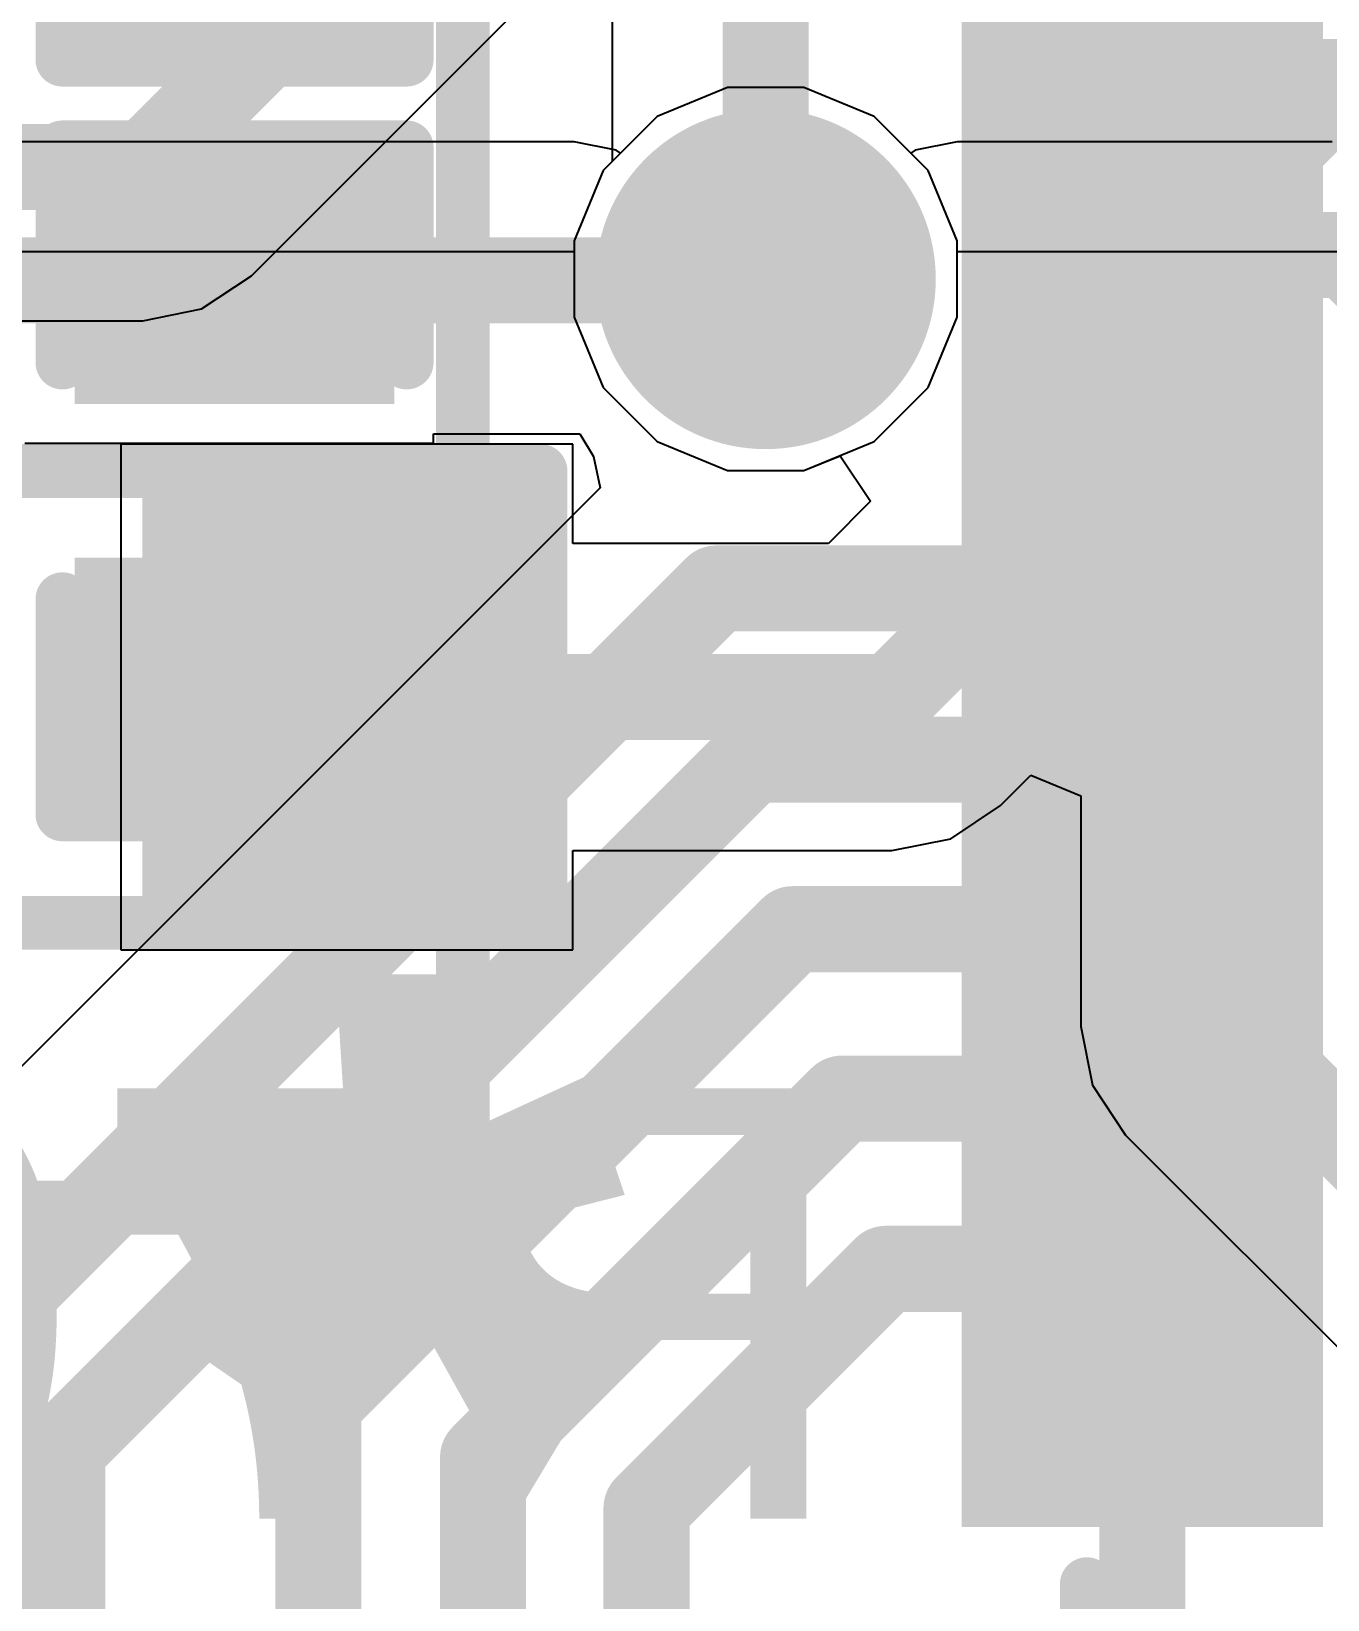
# Model space of a CAD drawing. Header units: inches. Extents: x -2.7 to 10.9, y -2.9 to 7.4.
# Drawn here: x -0.4601 to -0.3396, y 0.6606 to 0.8063 of the extents above; entities that cross this region are included whole.
import ezdxf

# ---------------------------------------------------------------- set-up
doc = ezdxf.new("R2010")
doc.units = ezdxf.units.IN
doc.header["$MEASUREMENT"] = 0
for name, color, linetype in [('Board Outline', 216, 'Continuous'), ('Bottom Layer', 5, 'Continuous'), ('Bottom Overlay', 54, 'Continuous'), ('Bottom Paste', 16, 'Continuous'), ('Bottom Solder', 6, 'Continuous'), ('Drill Drawing', 1, 'Continuous'), ('Layer 2', 16, 'Continuous'), ('Layer 3', 76, 'Continuous'), ('Top Layer', 1, 'Continuous'), ('Top Overlay', 2, 'Continuous'), ('Top Paste', 8, 'Continuous'), ('Top Solder', 216, 'Continuous'), ('Via Holes', 16, 'Continuous')]:
    doc.layers.add(name, color=color, linetype=linetype)
doc.styles.add('Arial', font='', dxfattribs={"height": 0.2})
doc.styles.add('Arial_Bold', font='', dxfattribs={"height": 0.2})
doc.styles.get('Arial').set_extended_font_data('Arial')
doc.styles.get('Arial_Bold').set_extended_font_data('Arial', bold=True)

# ---------------------------------------------------------------- blocks, each defined once
blk = doc.blocks.new('R___0603_B_26')
at = {"layer": 'Bottom Layer'}
for points in [[(-0.045, -0.0175), (-0.045, 0.0175), (-0.015, 0.0175), (-0.015, -0.0175)], [(0.015, -0.0175), (0.015, 0.0175), (0.045, 0.0175), (0.045, -0.0175)]]:
    blk.add_hatch(color=5, dxfattribs=at).paths.add_polyline_path(points)
at = {"layer": 'Bottom Paste'}
for points in [[(-0.045, -0.0175), (-0.045, 0.0175), (-0.015, 0.0175), (-0.015, -0.0175)], [(0.015, -0.0175), (0.015, 0.0175), (0.045, 0.0175), (0.045, -0.0175)]]:
    blk.add_hatch(color=16, dxfattribs=at).paths.add_polyline_path(points)
at = {"layer": 'Bottom Solder'}
for points in [[(-0.049, -0.0215), (-0.049, 0.0215), (-0.011, 0.0215), (-0.011, -0.0215)], [(0.011, -0.0215), (0.011, 0.0215), (0.049, 0.0215), (0.049, -0.0215)]]:
    blk.add_hatch(color=6, dxfattribs=at).paths.add_polyline_path(points)
at = {"layer": 'Bottom Overlay'}
for points in [[(-0.048, 0.021, 0.005, 0.005, 0), (-0.048, -0.021, 0.005, 0.005, 0)], [(0.048, 0.021, 0.005, 0.005, 0), (-0.048, 0.021, 0.005, 0.005, 0)], [(0.048, 0.021, 0.005, 0.005, 0), (0.048, -0.021, 0.005, 0.005, 0)], [(0.048, -0.021, 0.005, 0.005, 0), (-0.048, -0.021, 0.005, 0.005, 0)]]:
    blk.add_lwpolyline(points, format="xyseb", dxfattribs=at)
for points in [[(-0.04925, 0.021, 0.0025, 0.0025, 1), (-0.04675, 0.021, 0.0025, 0.0025, 1)], [(-0.04925, 0.021, 0.0025, 0.0025, 1), (-0.04675, 0.021, 0.0025, 0.0025, 1)], [(0.04675, 0.021, 0.0025, 0.0025, 1), (0.04925, 0.021, 0.0025, 0.0025, 1)], [(0.04675, 0.021, 0.0025, 0.0025, 1), (0.04925, 0.021, 0.0025, 0.0025, 1)], [(-0.04925, -0.021, 0.0025, 0.0025, 1), (-0.04675, -0.021, 0.0025, 0.0025, 1)], [(-0.04925, -0.021, 0.0025, 0.0025, 1), (-0.04675, -0.021, 0.0025, 0.0025, 1)], [(0.04675, -0.021, 0.0025, 0.0025, 1), (0.04925, -0.021, 0.0025, 0.0025, 1)], [(0.04675, -0.021, 0.0025, 0.0025, 1), (0.04925, -0.021, 0.0025, 0.0025, 1)]]:
    blk.add_lwpolyline(points, format="xyseb", close=True, dxfattribs=at)
blk = doc.blocks.new('56_QFN__7_7__51')
at = {"layer": 'Top Layer'}
for points in [[(-0.14764, 0.02795), (-0.12205, 0.02795), (-0.12205, 0.01929), (-0.14764, 0.01929)], [(-0.14764, 0.0122), (-0.12205, 0.0122), (-0.12205, 0.00354), (-0.14764, 0.00354)], [(-0.14764, -0.00354), (-0.12205, -0.00354), (-0.12205, -0.0122), (-0.14764, -0.0122)], [(-0.14764, -0.01929), (-0.12205, -0.01929), (-0.12205, -0.02795), (-0.14764, -0.02795)], [(-0.14764, -0.03504), (-0.12205, -0.03504), (-0.12205, -0.0437), (-0.14764, -0.0437)], [(-0.14764, -0.05079), (-0.12205, -0.05079), (-0.12205, -0.05945), (-0.14764, -0.05945)], [(-0.14764, -0.06654), (-0.12205, -0.06654), (-0.12205, -0.0752), (-0.14764, -0.0752)], [(-0.14764, -0.08228), (-0.12205, -0.08228), (-0.12205, -0.09094), (-0.14764, -0.09094)], [(-0.14764, -0.09803), (-0.12205, -0.09803), (-0.12205, -0.10669), (-0.14764, -0.10669)]]:
    blk.add_hatch(color=1, dxfattribs=at).paths.add_polyline_path(points)
at = {"layer": 'Top Paste'}
for points in [[(-0.14764, 0.02795), (-0.12205, 0.02795), (-0.12205, 0.01929), (-0.14764, 0.01929)], [(-0.14764, 0.0122), (-0.12205, 0.0122), (-0.12205, 0.00354), (-0.14764, 0.00354)], [(-0.14764, -0.00354), (-0.12205, -0.00354), (-0.12205, -0.0122), (-0.14764, -0.0122)], [(-0.14764, -0.01929), (-0.12205, -0.01929), (-0.12205, -0.02795), (-0.14764, -0.02795)], [(-0.14764, -0.03504), (-0.12205, -0.03504), (-0.12205, -0.0437), (-0.14764, -0.0437)], [(-0.14764, -0.05079), (-0.12205, -0.05079), (-0.12205, -0.05945), (-0.14764, -0.05945)], [(-0.14764, -0.06654), (-0.12205, -0.06654), (-0.12205, -0.0752), (-0.14764, -0.0752)], [(-0.14764, -0.08228), (-0.12205, -0.08228), (-0.12205, -0.09094), (-0.14764, -0.09094)], [(-0.14764, -0.09803), (-0.12205, -0.09803), (-0.12205, -0.10669), (-0.14764, -0.10669)]]:
    blk.add_hatch(color=8, dxfattribs=at).paths.add_polyline_path(points)
at = {"layer": 'Top Solder'}
for points in [[(-0.15164, 0.03195), (-0.11805, 0.03195), (-0.11805, 0.01529), (-0.15164, 0.01529)], [(-0.15164, 0.0162), (-0.11805, 0.0162), (-0.11805, -0.00046), (-0.15164, -0.00046)], [(-0.15164, 0.00046), (-0.11805, 0.00046), (-0.11805, -0.0162), (-0.15164, -0.0162)], [(-0.15164, -0.01529), (-0.11805, -0.01529), (-0.11805, -0.03195), (-0.15164, -0.03195)], [(-0.15164, -0.03104), (-0.11805, -0.03104), (-0.11805, -0.0477), (-0.15164, -0.0477)], [(-0.15164, -0.04679), (-0.11805, -0.04679), (-0.11805, -0.06345), (-0.15164, -0.06345)], [(-0.15164, -0.06254), (-0.11805, -0.06254), (-0.11805, -0.0792), (-0.15164, -0.0792)], [(-0.15164, -0.07828), (-0.11805, -0.07828), (-0.11805, -0.09494), (-0.15164, -0.09494)], [(-0.15164, -0.09403), (-0.11805, -0.09403), (-0.11805, -0.11069), (-0.15164, -0.11069)]]:
    blk.add_hatch(color=216, dxfattribs=at).paths.add_polyline_path(points)
at = {"layer": 'Top Overlay'}
blk.add_lwpolyline([(-0.14, -0.14, 0.005, 0.005, 0), (-0.14, -0.116, 0.005, 0.005, 0)], format="xyseb", dxfattribs=at)
blk.add_lwpolyline([(-0.14125, -0.116, 0.0025, 0.0025, 1), (-0.13875, -0.116, 0.0025, 0.0025, 1)], format="xyseb", close=True, dxfattribs=at)
blk = doc.blocks.new('C___0402_111')
at = {"layer": 'Top Layer'}
for points in [[(-0.0275, -0.0125), (-0.0275, 0.0125), (-0.0095, 0.0125), (-0.0095, -0.0125)], [(0.0095, -0.0125), (0.0095, 0.0125), (0.0275, 0.0125), (0.0275, -0.0125)]]:
    blk.add_hatch(color=1, dxfattribs=at).paths.add_polyline_path(points)
at = {"layer": 'Top Paste'}
for points in [[(-0.0275, -0.0125), (-0.0275, 0.0125), (-0.0095, 0.0125), (-0.0095, -0.0125)], [(0.0095, -0.0125), (0.0095, 0.0125), (0.0275, 0.0125), (0.0275, -0.0125)]]:
    blk.add_hatch(color=8, dxfattribs=at).paths.add_polyline_path(points)
at = {"layer": 'Top Solder'}
for points in [[(-0.02986, -0.01486), (-0.02986, 0.01486), (-0.00714, 0.01486), (-0.00714, -0.01486)], [(0.00714, -0.01486), (0.00714, 0.01486), (0.02986, 0.01486), (0.02986, -0.01486)]]:
    blk.add_hatch(color=216, dxfattribs=at).paths.add_polyline_path(points)
at = {"layer": 'Top Overlay'}
for points in [[(-0.031, -0.016, 0.005, 0.005, 0), (-0.031, 0.016, 0.005, 0.005, 0)], [(-0.011, 0.016, 0.005, 0.005, 0), (-0.031, 0.016, 0.005, 0.005, 0)], [(0.031, 0.016, 0.005, 0.005, 0), (0.011, 0.016, 0.005, 0.005, 0)], [(0.031, -0.016, 0.005, 0.005, 0), (0.031, 0.016, 0.005, 0.005, 0)], [(-0.011, -0.016, 0.005, 0.005, 0), (-0.031, -0.016, 0.005, 0.005, 0)], [(0.031, -0.016, 0.005, 0.005, 0), (0.011, -0.016, 0.005, 0.005, 0)]]:
    blk.add_lwpolyline(points, format="xyseb", dxfattribs=at)
for points in [[(-0.03225, 0.016, 0.0025, 0.0025, 1), (-0.02975, 0.016, 0.0025, 0.0025, 1)], [(-0.03225, 0.016, 0.0025, 0.0025, 1), (-0.02975, 0.016, 0.0025, 0.0025, 1)], [(-0.01225, 0.016, 0.0025, 0.0025, 1), (-0.00975, 0.016, 0.0025, 0.0025, 1)], [(0.00975, 0.016, 0.0025, 0.0025, 1), (0.01225, 0.016, 0.0025, 0.0025, 1)], [(0.02975, 0.016, 0.0025, 0.0025, 1), (0.03225, 0.016, 0.0025, 0.0025, 1)], [(0.02975, 0.016, 0.0025, 0.0025, 1), (0.03225, 0.016, 0.0025, 0.0025, 1)], [(-0.03225, -0.016, 0.0025, 0.0025, 1), (-0.02975, -0.016, 0.0025, 0.0025, 1)], [(-0.03225, -0.016, 0.0025, 0.0025, 1), (-0.02975, -0.016, 0.0025, 0.0025, 1)], [(-0.01225, -0.016, 0.0025, 0.0025, 1), (-0.00975, -0.016, 0.0025, 0.0025, 1)], [(0.00975, -0.016, 0.0025, 0.0025, 1), (0.01225, -0.016, 0.0025, 0.0025, 1)], [(0.02975, -0.016, 0.0025, 0.0025, 1), (0.03225, -0.016, 0.0025, 0.0025, 1)], [(0.02975, -0.016, 0.0025, 0.0025, 1), (0.03225, -0.016, 0.0025, 0.0025, 1)]]:
    blk.add_lwpolyline(points, format="xyseb", close=True, dxfattribs=at)
blk = doc.blocks.new('C___0402_297')
at = {"layer": 'Top Layer'}
for points in [[(-0.0275, -0.0125), (-0.0275, 0.0125), (-0.0095, 0.0125), (-0.0095, -0.0125)], [(0.0095, -0.0125), (0.0095, 0.0125), (0.0275, 0.0125), (0.0275, -0.0125)]]:
    blk.add_hatch(color=1, dxfattribs=at).paths.add_polyline_path(points)
at = {"layer": 'Top Paste'}
for points in [[(-0.0275, -0.0125), (-0.0275, 0.0125), (-0.0095, 0.0125), (-0.0095, -0.0125)], [(0.0095, -0.0125), (0.0095, 0.0125), (0.0275, 0.0125), (0.0275, -0.0125)]]:
    blk.add_hatch(color=8, dxfattribs=at).paths.add_polyline_path(points)
at = {"layer": 'Top Solder'}
for points in [[(-0.02986, -0.01486), (-0.02986, 0.01486), (-0.00714, 0.01486), (-0.00714, -0.01486)], [(0.00714, -0.01486), (0.00714, 0.01486), (0.02986, 0.01486), (0.02986, -0.01486)]]:
    blk.add_hatch(color=216, dxfattribs=at).paths.add_polyline_path(points)
at = {"layer": 'Top Overlay'}
for points in [[(-0.031, 0.016, 0.005, 0.005, 0), (-0.031, -0.016, 0.005, 0.005, 0)], [(-0.031, 0.016, 0.005, 0.005, 0), (-0.011, 0.016, 0.005, 0.005, 0)], [(0.011, 0.016, 0.005, 0.005, 0), (0.031, 0.016, 0.005, 0.005, 0)], [(0.031, 0.016, 0.005, 0.005, 0), (0.031, -0.016, 0.005, 0.005, 0)], [(-0.031, -0.016, 0.005, 0.005, 0), (-0.011, -0.016, 0.005, 0.005, 0)], [(0.011, -0.016, 0.005, 0.005, 0), (0.031, -0.016, 0.005, 0.005, 0)]]:
    blk.add_lwpolyline(points, format="xyseb", dxfattribs=at)
for points in [[(-0.03225, 0.016, 0.0025, 0.0025, 1), (-0.02975, 0.016, 0.0025, 0.0025, 1)], [(-0.03225, 0.016, 0.0025, 0.0025, 1), (-0.02975, 0.016, 0.0025, 0.0025, 1)], [(-0.01225, 0.016, 0.0025, 0.0025, 1), (-0.00975, 0.016, 0.0025, 0.0025, 1)], [(0.00975, 0.016, 0.0025, 0.0025, 1), (0.01225, 0.016, 0.0025, 0.0025, 1)], [(0.02975, 0.016, 0.0025, 0.0025, 1), (0.03225, 0.016, 0.0025, 0.0025, 1)], [(0.02975, 0.016, 0.0025, 0.0025, 1), (0.03225, 0.016, 0.0025, 0.0025, 1)], [(-0.03225, -0.016, 0.0025, 0.0025, 1), (-0.02975, -0.016, 0.0025, 0.0025, 1)], [(-0.03225, -0.016, 0.0025, 0.0025, 1), (-0.02975, -0.016, 0.0025, 0.0025, 1)], [(-0.01225, -0.016, 0.0025, 0.0025, 1), (-0.00975, -0.016, 0.0025, 0.0025, 1)], [(0.00975, -0.016, 0.0025, 0.0025, 1), (0.01225, -0.016, 0.0025, 0.0025, 1)], [(0.02975, -0.016, 0.0025, 0.0025, 1), (0.03225, -0.016, 0.0025, 0.0025, 1)], [(0.02975, -0.016, 0.0025, 0.0025, 1), (0.03225, -0.016, 0.0025, 0.0025, 1)]]:
    blk.add_lwpolyline(points, format="xyseb", close=True, dxfattribs=at)

msp = doc.modelspace()

# ---------------------------------------------------------------- hatches: boundary and pattern name
at = {"layer": 'Bottom Layer'}
h = msp.add_hatch(color=5, dxfattribs=at)
edge = h.paths.add_edge_path()
edge.add_arc((-0.39185, 0.78331), 0.01181, 0, 360)
at = {"layer": 'Bottom Solder'}
h = msp.add_hatch(color=6, dxfattribs=at)
edge = h.paths.add_edge_path()
edge.add_arc((-0.39185, 0.78331), 0.01581, 0, 360)
at = {"layer": 'Layer 2'}
h = msp.add_hatch(color=16, dxfattribs=at)
edge = h.paths.add_edge_path()
edge.add_arc((-0.39185, 0.78331), 0.01181, 0, 360)
at = {"layer": 'Layer 3'}
h = msp.add_hatch(color=76, dxfattribs=at)
edge = h.paths.add_edge_path()
edge.add_arc((-0.39185, 0.78331), 0.01181, 0, 360)
at = {"layer": 'Top Layer'}
h = msp.add_hatch(color=1, dxfattribs=at)
edge = h.paths.add_edge_path()
edge.add_arc((-0.39185, 0.78331), 0.01181, 0, 360)
at = {"layer": 'Top Solder'}
h = msp.add_hatch(color=216, dxfattribs=at)
edge = h.paths.add_edge_path()
edge.add_arc((-0.39185, 0.78331), 0.01581, 0, 360)
at = {"layer": 'Via Holes'}
h = msp.add_hatch(color=7, dxfattribs=at)
edge = h.paths.add_edge_path()
edge.add_arc((-0.39185, 0.78331), 0.00591, 0, 360)

# ---------------------------------------------------------------- linework, layer by layer
at = {"layer": 'Board Outline'}
msp.add_lwpolyline([(-2.49969, 1.37795, 0.005, 0.005, -0.740599), (2.8433, 0.25075, 0.005, 0.005, 0)], format="xyseb", dxfattribs=at)
at = {"layer": 'Bottom Layer'}
for p, q in [((-0.43965, 0.78362), (-0.41074, 0.81253)), ((-0.40613, 0.81062), (-0.40613, 0.79422)), ((-0.40695, 0.7934), (-0.40966, 0.78685)), ((-0.40613, 0.79422), (-0.40695, 0.7934)), ((-0.40966, 0.78685), (-0.40966, 0.77977)), ((-0.44429, 0.78053), (-0.43965, 0.78362)), ((-0.44975, 0.77944), (-0.44429, 0.78053)), ((-0.47338, 0.77944), (-0.44975, 0.77944)), ((-0.44975, 0.77944), (-0.44975, 0.77944)), ((-0.40966, 0.77977), (-0.40695, 0.77322)), ((-0.40695, 0.77322), (-0.40194, 0.76821)), ((-0.40194, 0.76821), (-0.39539, 0.7655)), ((-0.40978, 0.76797), (-0.45178, 0.76797)), ((-0.45178, 0.76797), (-0.45178, 0.72097)), ((-0.40978, 0.75874), (-0.40978, 0.76797)), ((-0.38831, 0.7655), (-0.38494, 0.76689)), ((-0.38494, 0.76689), (-0.38211, 0.76265)), ((-0.39539, 0.7655), (-0.38831, 0.7655)), ((-0.38211, 0.76265), (-0.38602, 0.75874)), ((-0.38602, 0.75874), (-0.40978, 0.75874)), ((-0.37001, 0.73438), (-0.36719, 0.7372)), ((-0.36719, 0.7372), (-0.36257, 0.73529)), ((-0.36257, 0.73529), (-0.36257, 0.71384)), ((-0.37464, 0.73128), (-0.37001, 0.73438)), ((-0.38011, 0.7302), (-0.37464, 0.73128)), ((-0.40978, 0.72097), (-0.40978, 0.7302)), ((-0.40978, 0.7302), (-0.38011, 0.7302)), ((-0.38011, 0.7302), (-0.38011, 0.7302)), ((-0.45178, 0.72097), (-0.40978, 0.72097)), ((-0.36257, 0.71384), (-0.36257, 0.71383)), ((-0.36257, 0.71383), (-0.36148, 0.70837)), ((-0.36148, 0.70837), (-0.35839, 0.70374)), ((-0.35839, 0.70374), (-0.31939, 0.66475))]:
    msp.add_line(p, q, dxfattribs=at)
for points in [[(-0.44975, 0.79372, 0.008, 0.008, 0), (-0.37713, 0.86634, 0.008, 0.008, 0)], [(-0.39185, 0.78331, 0.008, 0.008, 0), (-0.39185, 0.83206, 0.008, 0.008, 0)], [(-0.36537, 0.7592, 0.008, 0.008, 0), (-0.36537, 0.82518, 0.008, 0.008, 0)], [(-0.34829, 0.79126, 0.008, 0.008, 0), (-0.33794, 0.80161, 0.008, 0.008, 0)], [(-0.33794, 0.80161, 0.008, 0.008, 0), (-0.32004, 0.80161, 0.008, 0.008, 0)], [(-0.47929, 0.79372, 0.008, 0.008, 0), (-0.44975, 0.79372, 0.008, 0.008, 0)], [(-0.34829, 0.71383, 0.008, 0.008, 0), (-0.34829, 0.79126, 0.008, 0.008, 0)], [(-0.38011, 0.74447, 0.008, 0.008, 0), (-0.36537, 0.7592, 0.008, 0.008, 0)], [(-0.43078, 0.74447, 0.008, 0.008, 0), (-0.38011, 0.74447, 0.008, 0.008, 0)], [(-0.34829, 0.71383, 0.008, 0.008, 0), (-0.29426, 0.6598, 0.008, 0.008, 0)]]:
    msp.add_lwpolyline(points, format="xyseb", dxfattribs=at)
for points in [[(-0.33994, 0.80161, 0.004, 0.004, 1), (-0.33594, 0.80161, 0.004, 0.004, 1)], [(-0.33994, 0.80161, 0.004, 0.004, 1), (-0.33594, 0.80161, 0.004, 0.004, 1)], [(-0.45175, 0.79372, 0.004, 0.004, 1), (-0.44775, 0.79372, 0.004, 0.004, 1)], [(-0.45175, 0.79372, 0.004, 0.004, 1), (-0.44775, 0.79372, 0.004, 0.004, 1)], [(-0.35029, 0.79126, 0.004, 0.004, 1), (-0.34629, 0.79126, 0.004, 0.004, 1)], [(-0.35029, 0.79126, 0.004, 0.004, 1), (-0.34629, 0.79126, 0.004, 0.004, 1)], [(-0.39385, 0.78331, 0.004, 0.004, 1), (-0.38985, 0.78331, 0.004, 0.004, 1)], [(-0.36737, 0.7592, 0.004, 0.004, 1), (-0.36337, 0.7592, 0.004, 0.004, 1)], [(-0.36737, 0.7592, 0.004, 0.004, 1), (-0.36337, 0.7592, 0.004, 0.004, 1)], [(-0.43278, 0.74447, 0.004, 0.004, 1), (-0.42878, 0.74447, 0.004, 0.004, 1)], [(-0.38211, 0.74447, 0.004, 0.004, 1), (-0.37811, 0.74447, 0.004, 0.004, 1)], [(-0.38211, 0.74447, 0.004, 0.004, 1), (-0.37811, 0.74447, 0.004, 0.004, 1)], [(-0.35029, 0.71383, 0.004, 0.004, 1), (-0.34629, 0.71383, 0.004, 0.004, 1)], [(-0.35029, 0.71383, 0.004, 0.004, 1), (-0.34629, 0.71383, 0.004, 0.004, 1)]]:
    msp.add_lwpolyline(points, format="xyseb", close=True, dxfattribs=at)
at = {"layer": 'Drill Drawing'}
for points in [[(-0.39685, 0.78831, 0.002, 0.002, 0), (-0.39185, 0.79331, 0.002, 0.002, 0)], [(-0.39185, 0.79331, 0.002, 0.002, 0), (-0.38685, 0.78831, 0.002, 0.002, 0)], [(-0.39485, 0.78631, 0.002, 0.002, 0), (-0.39185, 0.78931, 0.002, 0.002, 0)], [(-0.39185, 0.78931, 0.002, 0.002, 0), (-0.38885, 0.78631, 0.002, 0.002, 0)], [(-0.40185, 0.78831, 0.002, 0.002, 0), (-0.39685, 0.78331, 0.002, 0.002, 0)], [(-0.40185, 0.78831, 0.002, 0.002, 0), (-0.39685, 0.78831, 0.002, 0.002, 0)], [(-0.38685, 0.78831, 0.002, 0.002, 0), (-0.38185, 0.78831, 0.002, 0.002, 0)], [(-0.38685, 0.78331, 0.002, 0.002, 0), (-0.38185, 0.78831, 0.002, 0.002, 0)], [(-0.39785, 0.78631, 0.002, 0.002, 0), (-0.39485, 0.78331, 0.002, 0.002, 0)], [(-0.39785, 0.78631, 0.002, 0.002, 0), (-0.39485, 0.78631, 0.002, 0.002, 0)], [(-0.38885, 0.78631, 0.002, 0.002, 0), (-0.38585, 0.78631, 0.002, 0.002, 0)], [(-0.38885, 0.78331, 0.002, 0.002, 0), (-0.38585, 0.78631, 0.002, 0.002, 0)], [(-0.40185, 0.77831, 0.002, 0.002, 0), (-0.39685, 0.78331, 0.002, 0.002, 0)], [(-0.39785, 0.78031, 0.002, 0.002, 0), (-0.39485, 0.78331, 0.002, 0.002, 0)], [(-0.38885, 0.78331, 0.002, 0.002, 0), (-0.38585, 0.78031, 0.002, 0.002, 0)], [(-0.38685, 0.78331, 0.002, 0.002, 0), (-0.38185, 0.77831, 0.002, 0.002, 0)], [(-0.39785, 0.78031, 0.002, 0.002, 0), (-0.39485, 0.78031, 0.002, 0.002, 0)], [(-0.39485, 0.78031, 0.002, 0.002, 0), (-0.39185, 0.77731, 0.002, 0.002, 0)], [(-0.39185, 0.77731, 0.002, 0.002, 0), (-0.38885, 0.78031, 0.002, 0.002, 0)], [(-0.38885, 0.78031, 0.002, 0.002, 0), (-0.38585, 0.78031, 0.002, 0.002, 0)], [(-0.40185, 0.77831, 0.002, 0.002, 0), (-0.39685, 0.77831, 0.002, 0.002, 0)], [(-0.39685, 0.77831, 0.002, 0.002, 0), (-0.39185, 0.77331, 0.002, 0.002, 0)], [(-0.39185, 0.77331, 0.002, 0.002, 0), (-0.38685, 0.77831, 0.002, 0.002, 0)], [(-0.38685, 0.77831, 0.002, 0.002, 0), (-0.38185, 0.77831, 0.002, 0.002, 0)]]:
    msp.add_lwpolyline(points, format="xyseb", dxfattribs=at)
for points in [[(-0.39235, 0.79331, 0.001, 0.001, 1), (-0.39135, 0.79331, 0.001, 0.001, 1)], [(-0.39235, 0.79331, 0.001, 0.001, 1), (-0.39135, 0.79331, 0.001, 0.001, 1)], [(-0.39235, 0.78931, 0.001, 0.001, 1), (-0.39135, 0.78931, 0.001, 0.001, 1)], [(-0.39235, 0.78931, 0.001, 0.001, 1), (-0.39135, 0.78931, 0.001, 0.001, 1)], [(-0.40235, 0.78831, 0.001, 0.001, 1), (-0.40135, 0.78831, 0.001, 0.001, 1)], [(-0.40235, 0.78831, 0.001, 0.001, 1), (-0.40135, 0.78831, 0.001, 0.001, 1)], [(-0.39735, 0.78831, 0.001, 0.001, 1), (-0.39635, 0.78831, 0.001, 0.001, 1)], [(-0.39735, 0.78831, 0.001, 0.001, 1), (-0.39635, 0.78831, 0.001, 0.001, 1)], [(-0.38735, 0.78831, 0.001, 0.001, 1), (-0.38635, 0.78831, 0.001, 0.001, 1)], [(-0.38735, 0.78831, 0.001, 0.001, 1), (-0.38635, 0.78831, 0.001, 0.001, 1)], [(-0.38235, 0.78831, 0.001, 0.001, 1), (-0.38135, 0.78831, 0.001, 0.001, 1)], [(-0.38235, 0.78831, 0.001, 0.001, 1), (-0.38135, 0.78831, 0.001, 0.001, 1)], [(-0.39835, 0.78631, 0.001, 0.001, 1), (-0.39735, 0.78631, 0.001, 0.001, 1)], [(-0.39835, 0.78631, 0.001, 0.001, 1), (-0.39735, 0.78631, 0.001, 0.001, 1)], [(-0.39535, 0.78631, 0.001, 0.001, 1), (-0.39435, 0.78631, 0.001, 0.001, 1)], [(-0.39535, 0.78631, 0.001, 0.001, 1), (-0.39435, 0.78631, 0.001, 0.001, 1)], [(-0.38935, 0.78631, 0.001, 0.001, 1), (-0.38835, 0.78631, 0.001, 0.001, 1)], [(-0.38935, 0.78631, 0.001, 0.001, 1), (-0.38835, 0.78631, 0.001, 0.001, 1)], [(-0.38635, 0.78631, 0.001, 0.001, 1), (-0.38535, 0.78631, 0.001, 0.001, 1)], [(-0.38635, 0.78631, 0.001, 0.001, 1), (-0.38535, 0.78631, 0.001, 0.001, 1)], [(-0.39735, 0.78331, 0.001, 0.001, 1), (-0.39635, 0.78331, 0.001, 0.001, 1)], [(-0.39735, 0.78331, 0.001, 0.001, 1), (-0.39635, 0.78331, 0.001, 0.001, 1)], [(-0.39535, 0.78331, 0.001, 0.001, 1), (-0.39435, 0.78331, 0.001, 0.001, 1)], [(-0.39535, 0.78331, 0.001, 0.001, 1), (-0.39435, 0.78331, 0.001, 0.001, 1)], [(-0.38935, 0.78331, 0.001, 0.001, 1), (-0.38835, 0.78331, 0.001, 0.001, 1)], [(-0.38935, 0.78331, 0.001, 0.001, 1), (-0.38835, 0.78331, 0.001, 0.001, 1)], [(-0.38735, 0.78331, 0.001, 0.001, 1), (-0.38635, 0.78331, 0.001, 0.001, 1)], [(-0.38735, 0.78331, 0.001, 0.001, 1), (-0.38635, 0.78331, 0.001, 0.001, 1)], [(-0.39835, 0.78031, 0.001, 0.001, 1), (-0.39735, 0.78031, 0.001, 0.001, 1)], [(-0.39835, 0.78031, 0.001, 0.001, 1), (-0.39735, 0.78031, 0.001, 0.001, 1)], [(-0.39535, 0.78031, 0.001, 0.001, 1), (-0.39435, 0.78031, 0.001, 0.001, 1)], [(-0.39535, 0.78031, 0.001, 0.001, 1), (-0.39435, 0.78031, 0.001, 0.001, 1)], [(-0.38935, 0.78031, 0.001, 0.001, 1), (-0.38835, 0.78031, 0.001, 0.001, 1)], [(-0.38935, 0.78031, 0.001, 0.001, 1), (-0.38835, 0.78031, 0.001, 0.001, 1)], [(-0.38635, 0.78031, 0.001, 0.001, 1), (-0.38535, 0.78031, 0.001, 0.001, 1)], [(-0.38635, 0.78031, 0.001, 0.001, 1), (-0.38535, 0.78031, 0.001, 0.001, 1)], [(-0.40235, 0.77831, 0.001, 0.001, 1), (-0.40135, 0.77831, 0.001, 0.001, 1)], [(-0.40235, 0.77831, 0.001, 0.001, 1), (-0.40135, 0.77831, 0.001, 0.001, 1)], [(-0.39735, 0.77831, 0.001, 0.001, 1), (-0.39635, 0.77831, 0.001, 0.001, 1)], [(-0.39735, 0.77831, 0.001, 0.001, 1), (-0.39635, 0.77831, 0.001, 0.001, 1)], [(-0.38735, 0.77831, 0.001, 0.001, 1), (-0.38635, 0.77831, 0.001, 0.001, 1)], [(-0.38735, 0.77831, 0.001, 0.001, 1), (-0.38635, 0.77831, 0.001, 0.001, 1)], [(-0.38235, 0.77831, 0.001, 0.001, 1), (-0.38135, 0.77831, 0.001, 0.001, 1)], [(-0.38235, 0.77831, 0.001, 0.001, 1), (-0.38135, 0.77831, 0.001, 0.001, 1)], [(-0.39235, 0.77731, 0.001, 0.001, 1), (-0.39135, 0.77731, 0.001, 0.001, 1)], [(-0.39235, 0.77731, 0.001, 0.001, 1), (-0.39135, 0.77731, 0.001, 0.001, 1)], [(-0.39235, 0.77331, 0.001, 0.001, 1), (-0.39135, 0.77331, 0.001, 0.001, 1)], [(-0.39235, 0.77331, 0.001, 0.001, 1), (-0.39135, 0.77331, 0.001, 0.001, 1)]]:
    msp.add_lwpolyline(points, format="xyseb", close=True, dxfattribs=at)
at = {"layer": 'Layer 2'}
for p, q in [((-0.39539, 0.80112), (-0.40194, 0.79841)), ((-0.38831, 0.80112), (-0.39539, 0.80112)), ((-0.38176, 0.79841), (-0.38831, 0.80112)), ((-0.40194, 0.79841), (-0.40695, 0.7934)), ((-0.37675, 0.7934), (-0.38176, 0.79841)), ((-0.40695, 0.7934), (-0.40966, 0.78685)), ((-0.37404, 0.78685), (-0.37675, 0.7934)), ((-0.40966, 0.78685), (-0.40966, 0.77977)), ((-0.37404, 0.77977), (-0.37404, 0.78685)), ((-0.40966, 0.77977), (-0.40695, 0.77322)), ((-0.37675, 0.77322), (-0.37404, 0.77977)), ((-0.40695, 0.77322), (-0.40194, 0.76821)), ((-0.38176, 0.76821), (-0.37675, 0.77322)), ((-0.40194, 0.76821), (-0.39539, 0.7655)), ((-0.38831, 0.7655), (-0.38176, 0.76821)), ((-0.39539, 0.7655), (-0.38831, 0.7655))]:
    msp.add_line(p, q, dxfattribs=at)
at = {"layer": 'Layer 3'}
for p, q in [((-0.39539, 0.80112), (-0.40194, 0.79841)), ((-0.38831, 0.80112), (-0.39539, 0.80112)), ((-0.38176, 0.79841), (-0.38831, 0.80112)), ((-0.40194, 0.79841), (-0.40534, 0.79501)), ((-0.37836, 0.79501), (-0.38176, 0.79841)), ((-0.40966, 0.79607), (-0.58672, 0.79607)), ((-0.40576, 0.79529), (-0.40966, 0.79607)), ((-0.37404, 0.79607), (-0.37794, 0.79529)), ((-0.33919, 0.79607), (-0.37404, 0.79607)), ((-0.40534, 0.79501), (-0.40576, 0.79529)), ((-0.37794, 0.79529), (-0.37836, 0.79501)), ((-0.58672, 0.78587), (-0.40966, 0.78587)), ((-0.40966, 0.78587), (-0.40966, 0.77977)), ((-0.37404, 0.77977), (-0.37404, 0.78587)), ((-0.37404, 0.78587), (-0.3352, 0.78587)), ((-0.40966, 0.77977), (-0.40695, 0.77322)), ((-0.37675, 0.77322), (-0.37404, 0.77977)), ((-0.40695, 0.77322), (-0.40194, 0.76821)), ((-0.38176, 0.76821), (-0.37675, 0.77322)), ((-0.40194, 0.76821), (-0.39539, 0.7655)), ((-0.38831, 0.7655), (-0.38176, 0.76821)), ((-0.39539, 0.7655), (-0.38831, 0.7655))]:
    msp.add_line(p, q, dxfattribs=at)
at = {"layer": 'Top Layer'}
for p, q in [((-0.42272, 0.76806), (-0.42272, 0.76891)), ((-0.42272, 0.76891), (-0.40912, 0.76891)), ((-0.40912, 0.76891), (-0.40784, 0.76683)), ((-0.46072, 0.76805), (-0.45972, 0.76805)), ((-0.45972, 0.76805), (-0.45972, 0.76806)), ((-0.45972, 0.76806), (-0.42272, 0.76806)), ((-0.40784, 0.76683), (-0.40724, 0.76391)), ((-0.40724, 0.76391), (-0.51509, 0.65605))]:
    msp.add_line(p, q, dxfattribs=at)
for points in [[(-0.39185, 0.78331, 0.008, 0.008, 0), (-0.39185, 0.81737, 0.008, 0.008, 0)], [(-0.35684, 0.80162, 0.008, 0.008, 0), (-0.32003, 0.80162, 0.008, 0.008, 0)], [(-0.35684, 0.78587, 0.008, 0.008, 0), (-0.35651, 0.78554, 0.008, 0.008, 0)], [(-0.35651, 0.78554, 0.008, 0.008, 0), (-0.33783, 0.78554, 0.008, 0.008, 0)], [(-0.33783, 0.78554, 0.008, 0.008, 0), (-0.32055, 0.76826, 0.008, 0.008, 0)], [(-0.47909, 0.78318, 0.008, 0.008, 0), (-0.39198, 0.78318, 0.008, 0.008, 0)], [(-0.39198, 0.78318, 0.008, 0.008, 0), (-0.39185, 0.78331, 0.008, 0.008, 0)], [(-0.505, 0.64596, 0.008, 0.008, 0), (-0.39641, 0.75455, 0.008, 0.008, 0)], [(-0.39641, 0.75455, 0.008, 0.008, 0), (-0.35701, 0.75455, 0.008, 0.008, 0)], [(-0.35701, 0.75455, 0.008, 0.008, 0), (-0.35684, 0.75438, 0.008, 0.008, 0)], [(-0.45722, 0.67456, 0.008, 0.008, 0), (-0.39315, 0.73863, 0.008, 0.008, 0)], [(-0.39315, 0.73863, 0.008, 0.008, 0), (-0.35684, 0.73863, 0.008, 0.008, 0)], [(-0.43342, 0.67881, 0.008, 0.008, 0), (-0.38935, 0.72288, 0.008, 0.008, 0)], [(-0.38935, 0.72288, 0.008, 0.008, 0), (-0.35684, 0.72288, 0.008, 0.008, 0)], [(-0.41812, 0.67378, 0.008, 0.008, 0), (-0.38477, 0.70713, 0.008, 0.008, 0)], [(-0.38477, 0.70713, 0.008, 0.008, 0), (-0.35684, 0.70713, 0.008, 0.008, 0)], [(-0.40293, 0.66906, 0.008, 0.008, 0), (-0.38068, 0.69131, 0.008, 0.008, 0)], [(-0.38068, 0.69131, 0.008, 0.008, 0), (-0.35692, 0.69131, 0.008, 0.008, 0)], [(-0.35692, 0.69131, 0.008, 0.008, 0), (-0.35684, 0.69139, 0.008, 0.008, 0)], [(-0.43342, 0.5738, 0.008, 0.008, 0), (-0.43342, 0.67881, 0.008, 0.008, 0)], [(-0.35684, 0.65505, 0.008, 0.008, 0), (-0.35684, 0.67564, 0.008, 0.008, 0)], [(-0.45722, 0.604, 0.008, 0.008, 0), (-0.45722, 0.67456, 0.008, 0.008, 0)], [(-0.41812, 0.54144, 0.008, 0.008, 0), (-0.41812, 0.67378, 0.008, 0.008, 0)], [(-0.40293, 0.52835, 0.008, 0.008, 0), (-0.40293, 0.66906, 0.008, 0.008, 0)]]:
    msp.add_lwpolyline(points, format="xyseb", dxfattribs=at)
for points in [[(-0.35884, 0.80162, 0.004, 0.004, 1), (-0.35484, 0.80162, 0.004, 0.004, 1)], [(-0.35884, 0.78587, 0.004, 0.004, 1), (-0.35484, 0.78587, 0.004, 0.004, 1)], [(-0.35851, 0.78554, 0.004, 0.004, 1), (-0.35451, 0.78554, 0.004, 0.004, 1)], [(-0.35851, 0.78554, 0.004, 0.004, 1), (-0.35451, 0.78554, 0.004, 0.004, 1)], [(-0.33983, 0.78554, 0.004, 0.004, 1), (-0.33583, 0.78554, 0.004, 0.004, 1)], [(-0.33983, 0.78554, 0.004, 0.004, 1), (-0.33583, 0.78554, 0.004, 0.004, 1)], [(-0.39398, 0.78318, 0.004, 0.004, 1), (-0.38998, 0.78318, 0.004, 0.004, 1)], [(-0.39398, 0.78318, 0.004, 0.004, 1), (-0.38998, 0.78318, 0.004, 0.004, 1)], [(-0.39385, 0.78331, 0.004, 0.004, 1), (-0.38985, 0.78331, 0.004, 0.004, 1)], [(-0.39385, 0.78331, 0.004, 0.004, 1), (-0.38985, 0.78331, 0.004, 0.004, 1)], [(-0.39841, 0.75455, 0.004, 0.004, 1), (-0.39441, 0.75455, 0.004, 0.004, 1)], [(-0.39841, 0.75455, 0.004, 0.004, 1), (-0.39441, 0.75455, 0.004, 0.004, 1)], [(-0.35901, 0.75455, 0.004, 0.004, 1), (-0.35501, 0.75455, 0.004, 0.004, 1)], [(-0.35901, 0.75455, 0.004, 0.004, 1), (-0.35501, 0.75455, 0.004, 0.004, 1)], [(-0.35884, 0.75438, 0.004, 0.004, 1), (-0.35484, 0.75438, 0.004, 0.004, 1)], [(-0.39515, 0.73863, 0.004, 0.004, 1), (-0.39115, 0.73863, 0.004, 0.004, 1)], [(-0.39515, 0.73863, 0.004, 0.004, 1), (-0.39115, 0.73863, 0.004, 0.004, 1)], [(-0.35884, 0.73863, 0.004, 0.004, 1), (-0.35484, 0.73863, 0.004, 0.004, 1)], [(-0.39135, 0.72288, 0.004, 0.004, 1), (-0.38735, 0.72288, 0.004, 0.004, 1)], [(-0.39135, 0.72288, 0.004, 0.004, 1), (-0.38735, 0.72288, 0.004, 0.004, 1)], [(-0.35884, 0.72288, 0.004, 0.004, 1), (-0.35484, 0.72288, 0.004, 0.004, 1)], [(-0.38677, 0.70713, 0.004, 0.004, 1), (-0.38277, 0.70713, 0.004, 0.004, 1)], [(-0.38677, 0.70713, 0.004, 0.004, 1), (-0.38277, 0.70713, 0.004, 0.004, 1)], [(-0.35884, 0.70713, 0.004, 0.004, 1), (-0.35484, 0.70713, 0.004, 0.004, 1)], [(-0.38268, 0.69131, 0.004, 0.004, 1), (-0.37868, 0.69131, 0.004, 0.004, 1)], [(-0.38268, 0.69131, 0.004, 0.004, 1), (-0.37868, 0.69131, 0.004, 0.004, 1)], [(-0.35892, 0.69131, 0.004, 0.004, 1), (-0.35492, 0.69131, 0.004, 0.004, 1)], [(-0.35892, 0.69131, 0.004, 0.004, 1), (-0.35492, 0.69131, 0.004, 0.004, 1)], [(-0.35884, 0.69139, 0.004, 0.004, 1), (-0.35484, 0.69139, 0.004, 0.004, 1)], [(-0.43542, 0.67881, 0.004, 0.004, 1), (-0.43142, 0.67881, 0.004, 0.004, 1)], [(-0.43542, 0.67881, 0.004, 0.004, 1), (-0.43142, 0.67881, 0.004, 0.004, 1)], [(-0.35884, 0.67564, 0.004, 0.004, 1), (-0.35484, 0.67564, 0.004, 0.004, 1)], [(-0.45922, 0.67456, 0.004, 0.004, 1), (-0.45522, 0.67456, 0.004, 0.004, 1)], [(-0.45922, 0.67456, 0.004, 0.004, 1), (-0.45522, 0.67456, 0.004, 0.004, 1)], [(-0.42012, 0.67378, 0.004, 0.004, 1), (-0.41612, 0.67378, 0.004, 0.004, 1)], [(-0.42012, 0.67378, 0.004, 0.004, 1), (-0.41612, 0.67378, 0.004, 0.004, 1)], [(-0.40493, 0.66906, 0.004, 0.004, 1), (-0.40093, 0.66906, 0.004, 0.004, 1)], [(-0.40493, 0.66906, 0.004, 0.004, 1), (-0.40093, 0.66906, 0.004, 0.004, 1)]]:
    msp.add_lwpolyline(points, format="xyseb", close=True, dxfattribs=at)
at = {"layer": 'Top Overlay'}
for points in [[(-0.42, 0.697, 0.005, 0.005, 0), (-0.42, 0.93817, 0.005, 0.005, 0)], [(-0.596, 0.697, 0.005, 0.005, 0), (-0.42, 0.697, 0.005, 0.005, 0)]]:
    msp.add_lwpolyline(points, format="xyseb", dxfattribs=at)
msp.add_lwpolyline([(-0.42125, 0.697, 0.0025, 0.0025, 1), (-0.41875, 0.697, 0.0025, 0.0025, 1)], format="xyseb", close=True, dxfattribs=at)
msp.add_lwpolyline([(-0.42125, 0.697, 0.0025, 0.0025, 1), (-0.41875, 0.697, 0.0025, 0.0025, 1)], format="xyseb", close=True, dxfattribs=at)

# ---------------------------------------------------------------- block references
msp.add_blockref('56_QFN__7_7__51', (-0.222, 0.778))
for name, p, rotation in [('C___0402_111', (-0.44122, 0.8347), 270), ('C___0402_297', (-0.44122, 0.76455), 90), ('R___0603_B_26', (-0.46078, 0.74447), 180)]:
    msp.add_blockref(name, p, dxfattribs=dict(rotation=rotation))

# ---------------------------------------------------------------- texts
at = {"layer": 'Bottom Overlay', "style": 'Arial', "text_generation_flag": 2}
msp.add_text('R76', height=0.04, dxfattribs=at).set_placement((-0.38349, 0.6681))
at = {"layer": 'Top Overlay', "style": 'Arial_Bold'}
msp.add_text('*', height=0.07874, dxfattribs=at).set_placement((-0.44765, 0.63995))

doc.saveas('drawing.dxf')
